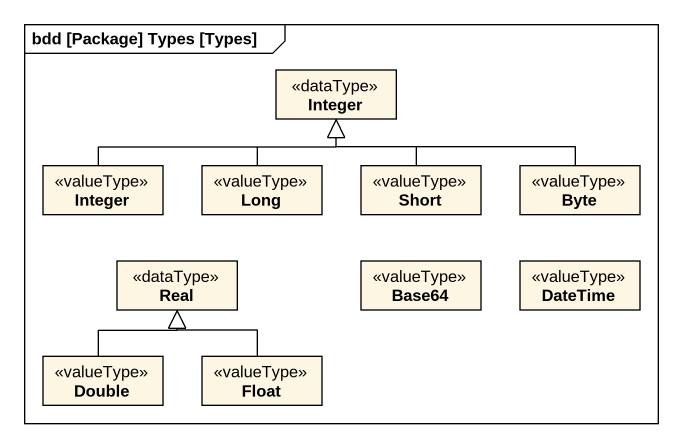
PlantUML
@startuml
mainframe bdd [Package] Types [Types]
hide circle
hide empty members
class Integer <<dataType>>
class "Integer" as Integer_2 <<valueType>>
class Long <<valueType>>
class Short <<valueType>>
class Byte <<valueType>>
class Real <<dataType>>
class Base64 <<valueType>>
class DateTime <<valueType>>
class Double <<valueType>>
class Float <<valueType>>
Integer_2 -right-|> Integer
Long -up-|> Integer
Short -up-|> Integer
Byte -left-|> Integer
Double -up-|> Real
Float -up-|> Real
@enduml
